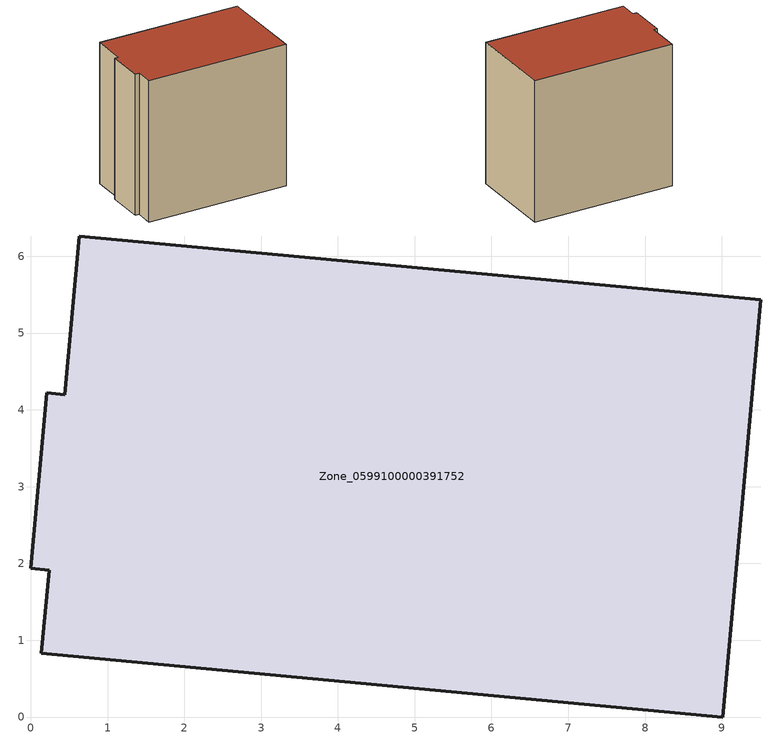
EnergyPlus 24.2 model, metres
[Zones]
Zone_0599100000391752
 floor ground (C_G): 9.51,5.43 9.01,0 0.14,0.83 0.24,1.91 0,1.94 0.21,4.22 0.45,4.2 0.63,6.26 z0
 wall outside (C_F): 0.45,4.2 0.21,4.22 0,1.94 0.24,1.91 0.14,0.83 9.01,0 9.51,5.43 0.63,6.26 0.45,4.2 z0:8.92
 roof outside (C_R): 9.51,5.43 0.63,6.26 0.45,4.2 0.21,4.22 0,1.94 0.24,1.91 0.14,0.83 9.01,0 z8.92
[BUILDING]
Pand.0599100000391752: North Axis=0; Terrain=City; Loads Convergence Tolerance Value=0.04; Temperature Convergence Tolerance Value=0.4; Solar Distribution=FullExterior; Maximum Number of Warmup Days=25; Minimum Number of Warmup Days=1
[Site:Location]
Rotterdam.The.Hague.AP_ZH_NLD Design_Conditions: Latitude=51.96; Longitude=4.45; Time Zone=1; Elevation=-4.5
[SITE:GROUNDTEMPERATURE:BUILDINGSURFACE]
18, 18, 18, 18, 18, 18, 18, 18, 18, 18, 18, 18
[MATERIAL] Thermal Absorptance=0.9; Solar Absorptance=0.7; Visible Absorptance=0.7
Name | Roughness | Thickness | Conductivity | Density | Specific Heat
G.TI.1992-2005 | MediumSmooth | 0.15 | 0.06 | 540 | 1210
F.TI.1992-2005 | Rough | 0.3 | 0.12 | 1920 | 840
R.TI.1992-2005 | MediumRough | 0.2 | 0.08 | 1500 | 1000
[CONSTRUCTION]
C_G: G.TI.1992-2005
C_F: F.TI.1992-2005
C_R: R.TI.1992-2005
[ZONE]
Zone_0599100000391752: Type=1; Multiplier=1; Ceiling Height=Autocalculate; Volume=Autocalculate; Floor Area=autocalculate; Part of Total Floor Area=Yes
[ZONEINFILTRATION:DESIGNFLOWRATE]
Infil_Zone_0599100000391752: Zone or ZoneList or Space or SpaceList=Zone_0599100000391752; Schedule=AlwaysOn; Design Flow Rate Calculation Method=Flow/Area; Flow Rate per Floor Area=0.0015; Constant Term Coefficient=1; Temperature Term Coefficient=0; Velocity Term Coefficient=0; Velocity Squared Term Coefficient=0
[HVACTEMPLATE:ZONE:IDEALLOADSAIRSYSTEM]
Zone_0599100000391752: Maximum Heating Supply Air Temperature=50; Minimum Cooling Supply Air Temperature=13; Maximum Heating Supply Air Humidity Ratio=0.0156; Minimum Cooling Supply Air Humidity Ratio=0.0077; Heating Limit=NoLimit; Cooling Limit=NoLimit; Dehumidification Control Type=ConstantSensibleHeatRatio; Cooling Sensible Heat Ratio=0.7; Dehumidification Setpoint=60; Humidification Control Type=None; Humidification Setpoint=30; Outdoor Air Method=None; Outdoor Air Flow Rate per Person=0.00944; Outdoor Air Flow Rate per Zone Floor Area=0; Outdoor Air Flow Rate per Zone=0; Demand Controlled Ventilation Type=None; Outdoor Air Economizer Type=NoEconomizer; Heat Recovery Type=None; Sensible Heat Recovery Effectiveness=0.7; Latent Heat Recovery Effectiveness=0.65
[ZONECONTROL:THERMOSTAT]
ThermostatControl_Zone_0599100000391752: Zone or ZoneList=Zone_0599100000391752; Control Type Schedule=DualSetpointControlType; Control 1=Thermostat_Zone_0599100000391752; Temperature Difference Between Cutout And Setpoint=0
[THERMOSTATSETPOINT:DUALSETPOINT]
Thermostat_Zone_0599100000391752: Heating Setpoint Temperature Schedule=HeatingSetpoint_Zone_0599100000391752; Cooling Setpoint Temperature Schedule=CoolingSetpoint_Zone_0599100000391752
[SCHEDULE:COMPACT]
HeatingSetpoint_Zone_0599100000391752: Through: 12/31, For: AllDays, Until: 24:00, 21
CoolingSetpoint_Zone_0599100000391752: Through: 12/31, For: AllDays, Until: 24:00, 24
DualSetpointControlType: Through: 12/31, For: AllDays, Until: 24:00, 4
AlwaysOn: Through: 12/31, For: AllDays, Until: 24:00, 1
